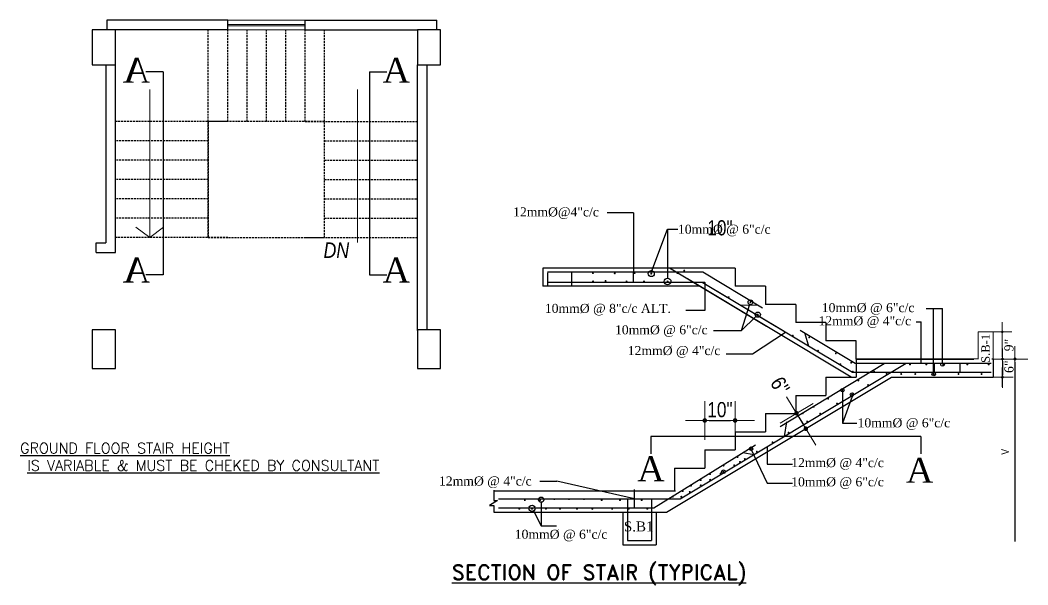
# Model space of a CAD drawing. Header units: inches. Extents: x -4010 to 92088, y -38563 to -1318.
# Drawn here: x 50202 to 50722, y -25588 to -25296 of the extents above; entities that cross this region are included whole.
import ezdxf

# ---------------------------------------------------------------- set-up
doc = ezdxf.new("R2010")
doc.units = ezdxf.units.IN
doc.header["$MEASUREMENT"] = 0
doc.linetypes.add('DASHED2', pattern=[0.375, 0.25, -0.125])
for name, color, linetype, lineweight in [('01', 7, 'Continuous', 13), ('BEAM', 7, 'Continuous', 13), ('Con. outline', 5, 'Continuous', 15), ('DIM', 7, 'Continuous', 15), ('DIM-TEXT', 5, 'Continuous', 13), ('Dimension', 7, 'Continuous', 15), ('LINE', 8, 'Continuous', 13), ('REINF', 1, 'Continuous', 30), ('Style', 182, 'Continuous', 15), ('win', 96, 'Continuous', 15)]:
    doc.layers.add(name, color=color, linetype=linetype, lineweight=lineweight)
for name, color, linetype in [('EARTH', 8, 'Continuous'), ('Stair', 190, 'DASHED2'), ('wall', 3, 'Continuous')]:
    doc.layers.add(name, color=color, linetype=linetype)
doc.layers.add('text', color=7, linetype='Continuous', true_color=0x6a7cf1)
doc.styles.add('SECTION', font='romand.shx', dxfattribs={"height": 100})
doc.styles.add('SIMPLEX', font='dutcheb.ttf', dxfattribs={"height": 24})
doc.styles.get("Standard").update_dxf_attribs({"font": 'ARIALN.TTF'})
doc.styles.add('T-2', font='ARIALN.TTF', dxfattribs={"height": 2.5})

# ---------------------------------------------------------------- blocks, each defined once
blk = doc.blocks.new('DIM-U')
at = {"layer": 'DIM'}
for p, q in [((0, -4.26), (0, 4.26)), ((4.26, 0), (-4.26, 0))]:
    blk.add_line(p, q, dxfattribs=at)
at = {"layer": 'DIM', "const_width": 0.5}
blk.add_lwpolyline([(-0.25, 0, 1), (0.25, 0, 1)], format="xyb", close=True, dxfattribs=at)
blk = doc.blocks.new('DIM')
at = {"layer": 'DIM'}
for p, q in [((0, 5.08), (0, -5.08)), ((5.08, 0), (-5.08, 0))]:
    blk.add_line(p, q, dxfattribs=at)
at = {"layer": 'DIM', "const_width": 0.64}
blk.add_lwpolyline([(-0.32, 0, 1), (0.32, 0, 1)], format="xyb", close=True, dxfattribs=at)

msp = doc.modelspace()

# ---------------------------------------------------------------- linework, layer by layer
at = {"color": 4, "ltscale": 4}
for p, q in [((50275.743, -25322.696), (50266.756, -25322.696)), ((50275.743, -25322.696), (50275.743, -25427.612)), ((50382.278, -25322.696), (50382.278, -25427.612)), ((50382.278, -25322.696), (50391.266, -25322.696)), ((50275.743, -25427.612), (50266.756, -25427.612)), ((50382.278, -25427.612), (50391.266, -25427.612)), ((50471.864, -25424.165), (50471.864, -25433.525)), ((50667.173, -25511.046), (50527.639, -25511.046)), ((50527.639, -25511.046), (50527.639, -25520.034)), ((50667.173, -25511.046), (50667.173, -25520.034))]:
    msp.add_line(p, q, dxfattribs=at)
at = {"lineweight": 25}
msp.add_line((50704.579, -25471.082), (50704.601, -25480.489), dxfattribs=at)
at = {"layer": '01', "lineweight": 25, "ltscale": 2}
for p, q in [((50571.17, -25424.118), (50471.864, -25424.118)), ((50587.459, -25454.238), (50537.282, -25424.132)), ((50571.17, -25424.118), (50555.515, -25424.118)), ((50571.17, -25424.118), (50571.17, -25433.511)), ((50631.187, -25480.475), (50546.539, -25429.686)), ((50552.936, -25433.525), (50471.864, -25433.525)), ((50586.824, -25433.511), (50571.17, -25433.511)), ((50586.824, -25433.511), (50586.824, -25442.904)), ((50602.479, -25442.904), (50586.824, -25442.904)), ((50602.479, -25442.904), (50602.479, -25452.297)), ((50618.134, -25452.297), (50602.479, -25452.297)), ((50618.134, -25452.297), (50618.134, -25461.689)), ((50633.788, -25461.689), (50618.134, -25461.689)), ((50696.779, -25471.058), (50633.788, -25471.082)), ((50633.788, -25471.082), (50649.443, -25471.082)), ((50633.788, -25471.082), (50633.788, -25480.475)), ((50633.788, -25471.082), (50694.468, -25471.082)), ((50704.579, -25471.082), (50703.75, -25471.082)), ((50535.707, -25550.277), (50652.022, -25480.489)), ((50618.134, -25480.475), (50618.134, -25489.868)), ((50618.134, -25480.475), (50633.788, -25480.475)), ((50652.022, -25480.489), (50704.601, -25480.47)), ((50704.579, -25480.489), (50704.601, -25480.489)), ((50602.479, -25489.868), (50618.134, -25489.868)), ((50602.479, -25489.868), (50602.479, -25499.26)), ((50586.824, -25499.26), (50602.479, -25499.26)), ((50586.824, -25499.26), (50586.824, -25508.653)), ((50571.17, -25508.653), (50586.824, -25508.653)), ((50571.17, -25508.653), (50571.17, -25518.046)), ((50555.515, -25518.046), (50571.17, -25518.046)), ((50555.515, -25518.046), (50555.515, -25527.439)), ((50539.861, -25527.439), (50555.515, -25527.439)), ((50539.861, -25527.439), (50539.861, -25539.159)), ((50446.522, -25539.159), (50540.342, -25539.159)), ((50446.526, -25550.277), (50448.866, -25550.277)), ((50447.696, -25550.277), (50535.707, -25550.277)), ((50513.261, -25550.277), (50513.261, -25567.139)), ((50530.33, -25550.277), (50530.33, -25567.139)), ((50513.261, -25567.139), (50530.33, -25567.139))]:
    msp.add_line(p, q, dxfattribs=at)
at = {"layer": '01', "lineweight": 25}
msp.add_line((50633.788, -25471.082), (50633.788, -25461.689), dxfattribs=at)
at = {"layer": '01', "color": 6, "lineweight": 25, "ltscale": 2}
for p, q in [((50604.141, -25501.111), (50606.514, -25505.065)), ((50557.855, -25502.819), (50568.83, -25502.819))]:
    msp.add_line(p, q, dxfattribs=at)
at = {"layer": 'BEAM', "lineweight": 5}
for p, q in [((50704.579, -25457.042), (50696.779, -25457.042)), ((50696.779, -25457.042), (50696.779, -25471.082)), ((50704.579, -25471.082), (50704.579, -25457.042))]:
    msp.add_line(p, q, dxfattribs=at)
at = {"layer": 'BEAM', "color": 255, "lineweight": 9}
msp.add_line((50709.177, -25470.107), (50709.177, -25458.017), dxfattribs=at)
at = {"layer": 'Con. outline', "lineweight": 25}
for p, q in [((50471.864, -25424.165), (50471.864, -25427.475)), ((50471.864, -25430.023), (50471.864, -25433.525)), ((50446.522, -25538.874), (50446.522, -25544.195)), ((50448.469, -25544.195), (50444.275, -25546.743)), ((50444.275, -25546.743), (50446.522, -25546.743)), ((50446.522, -25544.195), (50448.469, -25544.195)), ((50446.522, -25546.743), (50446.522, -25550.244))]:
    msp.add_line(p, q, dxfattribs=at)
at = {"layer": 'DIM', "ltscale": 4}
for p, q in [((50268.711, -25331.882), (50268.711, -25408.352)), ((50376.021, -25410.83), (50376.021, -25331.882)), ((50268.711, -25408.352), (50261.511, -25402.928)), ((50268.711, -25408.352), (50275.911, -25402.928))]:
    msp.add_line(p, q, dxfattribs=at)
at = {"layer": 'DIM', "lineweight": 25}
for p, q in [((50518.728, -25395.533), (50505.102, -25395.533)), ((50518.728, -25395.533), (50518.728, -25426.221)), ((50528.2, -25425.448), (50536.298, -25403.938)), ((50536.298, -25403.938), (50541.657, -25403.936)), ((50536.298, -25403.938), (50536.299, -25429.268)), ((50518.728, -25431.506), (50518.728, -25426.221)), ((50578.626, -25442.861), (50574.261, -25456.547)), ((50669.953, -25444.984), (50678.309, -25444.984)), ((50673.751, -25473.648), (50673.751, -25444.984)), ((50678.309, -25468.734), (50678.309, -25444.984)), ((50574.261, -25456.547), (50581.933, -25449.102)), ((50664.657, -25451.824), (50667.294, -25451.824)), ((50667.294, -25468.734), (50667.294, -25451.824)), ((50574.261, -25456.547), (50560.046, -25456.547)), ((50597.148, -25457.314), (50580.253, -25468.584)), ((50580.253, -25468.584), (50566.58, -25468.584)), ((50667.294, -25473.43), (50667.294, -25468.734)), ((50678.309, -25473.43), (50678.309, -25468.734)), ((50673.751, -25478.345), (50673.751, -25473.648)), ((50626.613, -25488.085), (50626.613, -25504.177)), ((50631.609, -25490.382), (50626.613, -25504.177)), ((50626.613, -25504.177), (50634.066, -25504.177)), ((50587.698, -25516.344), (50587.698, -25521.04)), ((50579.364, -25517.416), (50587.698, -25535.265)), ((50587.698, -25521.04), (50587.698, -25525.351)), ((50587.698, -25525.351), (50600.78, -25525.351)), ((50470.304, -25534.172), (50479.056, -25534.172)), ((50519.265, -25543.233), (50479.056, -25534.172)), ((50587.698, -25535.265), (50600.78, -25535.265)), ((50519.265, -25543.233), (50519.265, -25538.536)), ((50519.265, -25547.929), (50519.265, -25540.884)), ((50470.999, -25545.106), (50470.999, -25557.174)), ((50466.997, -25549.588), (50470.999, -25557.174)), ((50470.999, -25557.174), (50478.854, -25557.174))]:
    msp.add_line(p, q, dxfattribs=at)
for centre, radius in [((50527.854, -25426.97), 1.561), ((50536.299, -25431.005), 1.737), ((50579.1, -25441.729), 1.228), ((50582.887, -25448.161), 1.34), ((50678.384, -25473.931), 0.926), ((50673.826, -25478.846), 0.926), ((50626.613, -25487.159), 0.926), ((50631.609, -25489.457), 0.926), ((50579.364, -25517.416), 0.926), ((50579.364, -25517.416), 0.926), ((50565.144, -25529.335), 0.926), ((50470.999, -25543.74), 1.365), ((50466.261, -25548.184), 1.585)]:
    msp.add_circle(centre, radius, dxfattribs=at)
at = {"layer": 'Dimension', "color": 6, "lineweight": 25}
for q in [(50704.601, -25480.489), (50704.579, -25480.489)]:
    msp.add_line((50704.579, -25471.082), q, dxfattribs=at)
at = {"layer": 'Dimension', "color": 255, "lineweight": 25}
msp.add_line((50709.34, -25472.155), (50709.34, -25479.416), dxfattribs=at)
at = {"layer": 'EARTH', "lineweight": 25}
for p, q in [((50555.51, -25431.735), (50555.51, -25445.976)), ((50555.51, -25445.976), (50545.8, -25445.976))]:
    msp.add_line(p, q, dxfattribs=at)
at = {"layer": 'LINE', "color": 1, "lineweight": 30, "ltscale": 4}
for points in [[(50239.011, -25319.031), (50251.011, -25319.031), (50251.011, -25301.031), (50239.011, -25301.031)], [(50407.011, -25319.031), (50419.011, -25319.031), (50419.011, -25301.031), (50407.011, -25301.031)], [(50239.011, -25476.031), (50251.011, -25476.031), (50251.011, -25456.031), (50239.011, -25456.031)], [(50407.011, -25476.031), (50419.011, -25476.031), (50419.011, -25456.031), (50407.011, -25456.031)]]:
    msp.add_lwpolyline(points, close=True, dxfattribs=at)
at = {"layer": 'REINF', "lineweight": 25}
for p, q in [((50554.455, -25426.221), (50474.202, -25426.221)), ((50474.204, -25426.48), (50474.204, -25433.525)), ((50486.684, -25426.221), (50486.684, -25433.525)), ((50585.379, -25444.775), (50554.455, -25426.221)), ((50555.611, -25431.506), (50474.202, -25431.506)), ((50631.837, -25478.127), (50554.135, -25431.506)), ((50596.525, -25456.939), (50554.135, -25431.506)), ((50582.87, -25443.27), (50574.006, -25443.428)), ((50633.138, -25473.43), (50604.808, -25456.433)), ((50607.26, -25457.904), (50609.104, -25464.487)), ((50542.884, -25543.233), (50659.631, -25473.185)), ((50594.46, -25505.893), (50648.21, -25473.43)), ((50703.416, -25473.43), (50633.138, -25473.43)), ((50674.262, -25478.127), (50674.262, -25473.43)), ((50687.394, -25478.127), (50687.394, -25473.43)), ((50703.416, -25478.127), (50631.837, -25478.127)), ((50597.795, -25503.611), (50596.483, -25511.046)), ((50529.246, -25547.929), (50581.68, -25515.39)), ((50575.239, -25519.387), (50580.901, -25520.422)), ((50448.866, -25543.233), (50542.884, -25543.233)), ((50448.866, -25547.929), (50529.246, -25547.929)), ((50515.601, -25543.233), (50515.601, -25564.799)), ((50527.99, -25543.233), (50527.99, -25564.799)), ((50515.601, -25564.799), (50527.99, -25564.799))]:
    msp.add_line(p, q, dxfattribs=at)
at = {"layer": 'REINF', "lineweight": 25, "const_width": 0.501}
for points in [[(50497.963, -25426.705, -1), (50497.462, -25426.705, -1)], [(50509.267, -25426.799, -1), (50508.766, -25426.799, -1)], [(50519.491, -25426.705, -1), (50518.99, -25426.705, -1)], [(50528.104, -25426.97, -1), (50527.603, -25426.97, -1)], [(50541.652, -25426.705, -1), (50541.151, -25426.705, -1)], [(50545.144, -25425.365, -1), (50544.643, -25425.365, -1)], [(50498.057, -25430.978, -1), (50497.556, -25430.978, -1)], [(50504.549, -25430.773, -1), (50504.048, -25430.773, -1)], [(50515.345, -25431.005, -1), (50514.844, -25431.005, -1)], [(50524.353, -25431.005, -1), (50523.852, -25431.005, -1)], [(50536.55, -25431.005, -1), (50536.049, -25431.005, -1)], [(50555.761, -25431.735, -1), (50555.26, -25431.735, -1)], [(50568.129, -25439.156, -1), (50567.628, -25439.156, -1)], [(50579.351, -25441.729, -1), (50578.85, -25441.729, -1)], [(50583.08, -25448.126, -1), (50582.579, -25448.126, -1)], [(50583.138, -25448.161, -1), (50582.637, -25448.161, -1)], [(50601.266, -25459.038, -1), (50600.765, -25459.038, -1)], [(50609.698, -25459.937, -1), (50609.197, -25459.937, -1)], [(50614.23, -25466.817, -1), (50613.729, -25466.817, -1)], [(50623.468, -25468.199, -1), (50622.967, -25468.199, -1)], [(50625.846, -25473.786, -1), (50625.345, -25473.786, -1)], [(50631.43, -25472.976, -1), (50630.929, -25472.976, -1)], [(50661.327, -25473.931, 1), (50661.828, -25473.931, 1)], [(50669.758, -25473.931, 1), (50670.259, -25473.931, 1)], [(50678.434, -25473.931, 1), (50678.935, -25473.931, 1)], [(50690.927, -25473.931, 1), (50691.428, -25473.931, 1)], [(50701.927, -25473.931, 1), (50702.428, -25473.931, 1)], [(50632.27, -25477.64, -1), (50631.769, -25477.64, -1)], [(50642.719, -25477.614, 1), (50643.22, -25477.614, 1)], [(50649.746, -25478.725, -1), (50649.245, -25478.725, -1)], [(50656.761, -25478.846, 1), (50657.261, -25478.846, 1)], [(50664.003, -25478.846, 1), (50664.504, -25478.846, 1)], [(50673.55, -25478.846, 1), (50674.051, -25478.846, 1)], [(50686.369, -25478.846, 1), (50686.869, -25478.846, 1)], [(50698.278, -25478.846, 1), (50698.778, -25478.846, 1)], [(50635.134, -25482.208, -1), (50634.633, -25482.208, -1)], [(50640.107, -25484.508, -1), (50639.606, -25484.508, -1)], [(50626.863, -25487.159, -1), (50626.362, -25487.159, -1)], [(50631.859, -25489.457, -1), (50631.358, -25489.457, -1)], [(50612.042, -25495.767, -1), (50611.541, -25495.767, -1)], [(50619.513, -25491.56, -1), (50619.012, -25491.56, -1)], [(50624.105, -25494.109, -1), (50623.604, -25494.109, -1)], [(50606.414, -25499.137, -1), (50605.913, -25499.137, -1)], [(50615.393, -25499.336, -1), (50614.892, -25499.336, -1)], [(50608.68, -25503.364, -1), (50608.179, -25503.364, -1)], [(50599.073, -25509.128, -1), (50598.573, -25509.128, -1)], [(50590.778, -25514.105, -1), (50590.278, -25514.105, -1)], [(50572.721, -25521.694, -1), (50572.22, -25521.694, -1)], [(50579.614, -25517.416, -1), (50579.113, -25517.416, -1)], [(50582.672, -25518.969, -1), (50582.171, -25518.969, -1)], [(50582.676, -25518.966, -1), (50582.175, -25518.966, -1)], [(50565.518, -25526.164, -1), (50565.017, -25526.164, -1)], [(50570.935, -25526.011, -1), (50570.434, -25526.011, -1)], [(50573.965, -25524.193, -1), (50573.464, -25524.193, -1)], [(50576.442, -25522.707, -1), (50575.941, -25522.707, -1)], [(50558.443, -25530.555, -1), (50557.942, -25530.555, -1)], [(50563.991, -25530.178, -1), (50563.49, -25530.178, -1)], [(50565.395, -25529.335, -1), (50564.894, -25529.335, -1)], [(50548.61, -25536.534, -1), (50548.109, -25536.534, -1)], [(50553.627, -25533.626, -1), (50553.126, -25533.626, -1)], [(50553.68, -25536.313, -1), (50553.179, -25536.313, -1)], [(50558.527, -25533.456, -1), (50558.026, -25533.456, -1)], [(50539.224, -25542.197, -1), (50538.723, -25542.197, -1)], [(50543.636, -25542.198, -1), (50543.135, -25542.198, -1)], [(50544.393, -25539.348, -1), (50543.892, -25539.348, -1)], [(50548.01, -25539.715, -1), (50547.509, -25539.715, -1)], [(50459.968, -25548.48, -1), (50459.467, -25548.48, -1)], [(50462.789, -25544.005, -1), (50462.288, -25544.005, -1)], [(50466.485, -25548.48, -1), (50465.984, -25548.48, -1)], [(50470.687, -25544.005, -1), (50470.186, -25544.005, -1)], [(50473.675, -25548.48, -1), (50473.174, -25548.48, -1)], [(50477.977, -25543.483, -1), (50477.476, -25543.483, -1)], [(50480.967, -25548.48, -1), (50480.466, -25548.48, -1)], [(50485.641, -25543.483, -1), (50485.14, -25543.483, -1)], [(50489.78, -25548.48, -1), (50489.279, -25548.48, -1)], [(50493.305, -25543.483, -1), (50492.804, -25543.483, -1)], [(50497.712, -25548.494, -1), (50497.211, -25548.494, -1)], [(50502.476, -25544.005, -1), (50501.975, -25544.005, -1)], [(50507.905, -25548.48, -1), (50507.404, -25548.48, -1)], [(50511.997, -25544.005, -1), (50511.496, -25544.005, -1)], [(50516.457, -25548.48, -1), (50515.956, -25548.48, -1)], [(50523.184, -25544.005, -1), (50522.683, -25544.005, -1)], [(50526.092, -25548.48, -1), (50525.591, -25548.48, -1)]]:
    msp.add_lwpolyline(points, format="xyb", close=True, dxfattribs=at)
at = {"layer": 'Stair', "ltscale": 4}
for p, q in [((50299.011, -25408.352), (50299.011, -25300.352)), ((50309.011, -25348.352), (50309.011, -25300.352)), ((50319.011, -25348.352), (50319.011, -25301.031)), ((50319.011, -25348.352), (50319.011, -25301.031)), ((50329.011, -25348.352), (50329.011, -25301.031)), ((50339.011, -25348.352), (50339.011, -25301.031)), ((50349.011, -25348.352), (50349.011, -25301.031)), ((50349.011, -25348.352), (50349.011, -25301.031)), ((50359.011, -25408.352), (50359.011, -25301.031)), ((50309.011, -25348.352), (50251.011, -25348.352)), ((50349.011, -25348.352), (50407.011, -25348.352)), ((50299.011, -25358.352), (50251.011, -25358.352)), ((50359.011, -25358.352), (50407.011, -25358.352)), ((50299.011, -25368.352), (50251.011, -25368.352)), ((50359.011, -25368.352), (50407.011, -25368.352)), ((50299.011, -25378.352), (50251.011, -25378.352)), ((50359.011, -25378.352), (50407.011, -25378.352)), ((50299.011, -25388.352), (50251.011, -25388.352)), ((50359.011, -25388.352), (50407.011, -25388.352)), ((50299.011, -25398.352), (50251.011, -25398.352)), ((50359.011, -25398.352), (50407.011, -25398.352)), ((50309.011, -25408.352), (50251.011, -25408.352)), ((50349.011, -25408.352), (50407.011, -25408.352))]:
    msp.add_line(p, q, dxfattribs=at)
msp.add_lwpolyline([(50299.011, -25408.352), (50359.011, -25408.352), (50359.011, -25348.352), (50299.011, -25348.352)], close=True, dxfattribs=at)
at = {"layer": 'Style', "color": 6, "lineweight": 25}
msp.add_line((50715.787, -25472.642), (50715.787, -25565.401), dxfattribs=at)
msp.add_line((50715.787, -25472.642), (50715.787, -25565.401), dxfattribs=at)
at = {"layer": 'wall', "ltscale": 4}
for p, q in [((50309.011, -25296.031), (50246.624, -25296.031)), ((50246.624, -25296.031), (50246.624, -25301.031)), ((50309.011, -25301.031), (50309.011, -25296.031)), ((50349.011, -25301.031), (50349.011, -25296.031)), ((50349.011, -25296.031), (50417.011, -25296.031)), ((50417.011, -25301.031), (50417.011, -25296.031)), ((50309.011, -25301.031), (50251.011, -25301.031)), ((50349.011, -25301.031), (50407.011, -25301.031)), ((50246.011, -25319.031), (50246.011, -25411.031)), ((50251.011, -25416.031), (50251.011, -25319.031)), ((50407.011, -25456.352), (50407.011, -25319.031)), ((50412.011, -25421.031), (50412.011, -25319.031)), ((50241.011, -25416.031), (50241.011, -25411.031)), ((50241.011, -25411.031), (50246.011, -25411.031)), ((50241.011, -25416.031), (50251.011, -25416.031)), ((50412.011, -25456.031), (50412.011, -25421.031))]:
    msp.add_line(p, q, dxfattribs=at)
at = {"layer": 'win', "ltscale": 4}
for p, q in [((50349.011, -25296.031), (50309.011, -25296.031)), ((50349.011, -25298.19), (50309.011, -25298.19)), ((50349.011, -25299.031), (50309.011, -25299.031)), ((50349.011, -25301.031), (50309.011, -25301.031))]:
    msp.add_line(p, q, dxfattribs=at)

# ---------------------------------------------------------------- block references
at = {"layer": '01', "color": 6, "lineweight": 25, "ltscale": 2, "yscale": 2.339999999996508, "zscale": 2.34}
for p, xscale, rotation in [((50602.937, -25499.104), 2.340000000011124, 120.963756531768), ((50555.515, -25502.819), 2.339999999996508, 180), ((50607.717, -25507.071), 2.340000000011124, 300.963756531768)]:
    msp.add_blockref('DIM-U', p, dxfattribs=dict(at, xscale=xscale, rotation=rotation))
at = {"layer": '01', "color": 6, "lineweight": 25, "ltscale": 2, "xscale": 2.339999999996508, "yscale": 2.339999999996508, "zscale": 2.34}
msp.add_blockref('DIM-U', (50571.17, -25502.819), dxfattribs=at)
at = {"layer": 'BEAM', "color": 255, "lineweight": 9, "yscale": 0.9750000000058208, "zscale": 0.975}
for p, xscale, rotation in [((50709.177, -25457.042), -0.9750000000058208, 270), ((50709.177, -25480.489), 0.9750000000058208, 90)]:
    msp.add_blockref('DIM', p, dxfattribs=dict(at, xscale=xscale, rotation=rotation))
at = {"layer": 'Dimension', "color": 255, "lineweight": 25, "xscale": 1.072500000009313, "yscale": 1.072500000009313, "zscale": 1.0725}
for p, rotation in [((50709.34, -25471.082), 90), ((50709.34, -25480.489), 270), ((50709.34, -25480.489), 90)]:
    msp.add_blockref('DIM', p, dxfattribs=dict(at, rotation=rotation))
at = {"layer": 'Style', "color": 6, "lineweight": 25, "xscale": 1.559999999997672, "yscale": 1.559999999997672, "zscale": 1.56, "rotation": 90}
msp.add_blockref('DIM-U', (50715.787, -25471.082), dxfattribs=at)
msp.add_blockref('DIM-U', (50715.787, -25471.082), dxfattribs=at)

# ---------------------------------------------------------------- texts
at = {"layer": '01', "color": 5, "lineweight": 25, "ltscale": 2, "char_height": 7.8, "attachment_point": 5, "style": 'T-2'}
for insert in [(50563.342, -25403.349), (50563.342, -25497.277)]:
    msp.add_mtext('\\A1;10"', dxfattribs=dict(at, insert=insert))
at = {"layer": '01', "color": 5, "lineweight": 25, "ltscale": 2, "insert": (50594.395, -25484.867), "char_height": 7.8, "attachment_point": 5, "rotation": 300.96376, "style": 'T-2'}
msp.add_mtext('\\A1;6"', dxfattribs=at)
at = {"layer": 'DIM', "ltscale": 4, "insert": (50358.559, -25410.856), "char_height": 8, "width": 123.5, "attachment_point": 1}
msp.add_mtext('{\\fArial Narrow|b0|i1|c0|p34;DN\\P} ', dxfattribs=at)
at = {"layer": 'DIM-TEXT', "lineweight": 25, "style": 'SIMPLEX'}
for s, height, p in [('12mm%%C@4"c/c', 4.68, (50456.479, -25397.424)), ('10mm%%C @ 6"c/c', 4.68, (50541.657, -25406.387)), ('10mm%%C @ 8"c/c ALT.', 4.68, (50472.878, -25447.275)), ('10mm%%C @ 6"c/c', 4.68, (50615.964, -25446.876)), ('12mm%%C @ 4"c/c', 4.68, (50614.254, -25453.678)), ('10mm%%C @ 6"c/c ', 4.68, (50509.12, -25458.331)), ('12mm%%C @ 4"c/c ', 4.68, (50515.714, -25469.051)), ('10mm%%C @ 6"c/c', 4.68, (50634.444, -25506.377)), ('12mm%%C @ 4"c/c', 4.68, (50600.165, -25526.944)), ('12mm%%C @ 4"c/c', 4.68, (50418.185, -25536.435)), ('10mm%%C @ 6"c/c', 4.68, (50600.165, -25536.858)), ('S.B1', 5.1426, (50513.726, -25560.137)), ('10mm%%C @ 6"c/c', 4.68, (50457.334, -25563.947))]:
    msp.add_text(s, height=height, dxfattribs=at).set_placement(p)
msp.add_text('S.B-1', height=4.3198, rotation=90, dxfattribs=at).set_placement((50702.773, -25473.107))
at = {"layer": 'DIM-TEXT', "lineweight": 25, "char_height": 4.68, "attachment_point": 5, "rotation": 87.75165, "style": 'SIMPLEX'}
for s, insert in [('\\A1;9"', (50712.754, -25463.916)), ('\\A1;6"', (50712.754, -25475.083))]:
    msp.add_mtext(s, dxfattribs=dict(at, insert=insert))
at = {"layer": 'Style', "lineweight": 25, "attachment_point": 1, "style": 'SECTION'}
for s, insert, char_height in [('{\\H1.5x;\\LGROUND FLOOR STAIR HEIGHT\\P IS VARIABLE & MUST BE CHEKED BY CONSULTANT}', (50201.791, -25514.415), 3.6), ('{\\H1.5x;\\LSECTION OF STAIR (TYPICAL)}', (50424.838, -25577.339), 5.2)]:
    msp.add_mtext(s, dxfattribs=dict(at, insert=insert, char_height=char_height))
at = {"layer": 'Style', "color": 5, "lineweight": 25, "insert": (50710.676, -25519.021), "char_height": 3.9, "attachment_point": 5, "rotation": 90, "style": 'T-2'}
msp.add_mtext('\\A1;V', dxfattribs=at)
at = {"layer": 'text', "lineweight": 25, "extrusion": (0, 0, -1), "char_height": 12.90726, "width": 370.25337, "attachment_point": 2, "text_direction": (-1, 0, 0)}
for insert in [(50261.865, -25315.438), (50261.865, -25418.693)]:
    msp.add_mtext('{\\fTimes New Roman|b0|i0|c0|p18;A}', dxfattribs=dict(at, insert=insert))
at = {"layer": 'text', "lineweight": 25, "char_height": 12.90726, "width": 370.25337, "attachment_point": 2}
for insert in [(50396.157, -25315.438), (50396.157, -25418.693)]:
    msp.add_mtext('{\\fTimes New Roman|b0|i0|c0|p18;A}', dxfattribs=dict(at, insert=insert))
at = {"layer": 'text', "color": 34, "lineweight": 25, "char_height": 12.90726, "width": 370.25337, "attachment_point": 2}
for insert in [(50527.726, -25521.346), (50666.586, -25522.099)]:
    msp.add_mtext('{\\fTimes New Roman|b0|i0|c0|p18;A}', dxfattribs=dict(at, insert=insert))

doc.saveas('drawing.dxf')
